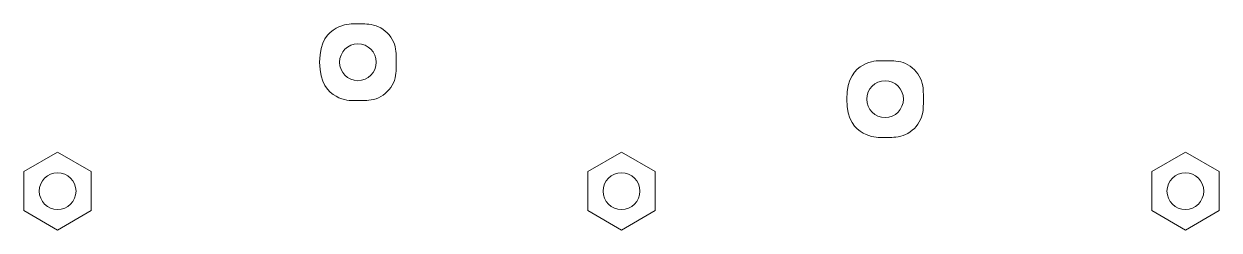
# Model space of a CAD drawing. Header units: millimetres. Extents: x -48.7 to 48.8, y -49.2 to 49.2.
# Drawn here: x -48.7 to 48.8, y -49.2 to -32.4 of the extents above.
import ezdxf

# ---------------------------------------------------------------- set-up
doc = ezdxf.new("R2010")
doc.units = ezdxf.units.MM
doc.layers.add('CuttingLines_0p003mm', color=5, linetype='CONTINUOUS', lineweight=0, true_color=0x0000ff)

# ---------------------------------------------------------------- blocks, each defined once
blk = doc.blocks.new('M3_NutHole_CL')
at = {"layer": 'CuttingLines_0p003mm'}
for p, q in [((0, 3.175426), (-2.75, 1.587713)), ((0, 3.175426), (2.75, 1.587713)), ((-2.75, 1.587713), (-2.75, -1.587713)), ((2.75, 1.587713), (2.75, -1.587713)), ((-2.75, -1.587713), (0, -3.175426)), ((2.75, -1.587713), (0, -3.175426))]:
    blk.add_line(p, q, dxfattribs=at)

msp = doc.modelspace()

# ---------------------------------------------------------------- linework, layer by layer
at = {"layer": 'CuttingLines_0p003mm'}
for centre in [(-46, -46), (0, -46), (46, -46)]:
    msp.add_circle(centre, 1.5, dxfattribs=at)
for centre in [(-21.5, -35.5), (21.5, -38.5)]:
    msp.add_ellipse(centre, major_axis=(-1.5, 0), ratio=1, dxfattribs=at)
for points in [[(-24.6246, -35.5003), (-24.6246, -33.7747), (-23.2252, -32.3753), (-21.4996, -32.3753), (-21.4996, -32.3753), (-19.774, -32.3753), (-18.3746, -33.7747), (-18.3746, -35.5003), (-18.3746, -35.5003), (-18.3746, -37.2259), (-19.774, -38.6253), (-21.4996, -38.6253), (-21.4996, -38.6253), (-23.2252, -38.6253), (-24.6246, -37.2259), (-24.6246, -35.5003)], [(18.3754, -38.5003), (18.3754, -36.7747), (19.7748, -35.3753), (21.5004, -35.3753), (21.5004, -35.3753), (23.226, -35.3753), (24.6254, -36.7747), (24.6254, -38.5003), (24.6254, -38.5003), (24.6254, -40.2259), (23.226, -41.6253), (21.5004, -41.6253), (21.5004, -41.6253), (19.7748, -41.6253), (18.3754, -40.2259), (18.3754, -38.5003)]]:
    msp.add_open_spline(points, degree=3, dxfattribs=at)

# ---------------------------------------------------------------- block references
for p in [(-46, -46), (0, -46), (46, -46)]:
    msp.add_blockref('M3_NutHole_CL', p, dxfattribs=at)

doc.saveas('drawing.dxf')
